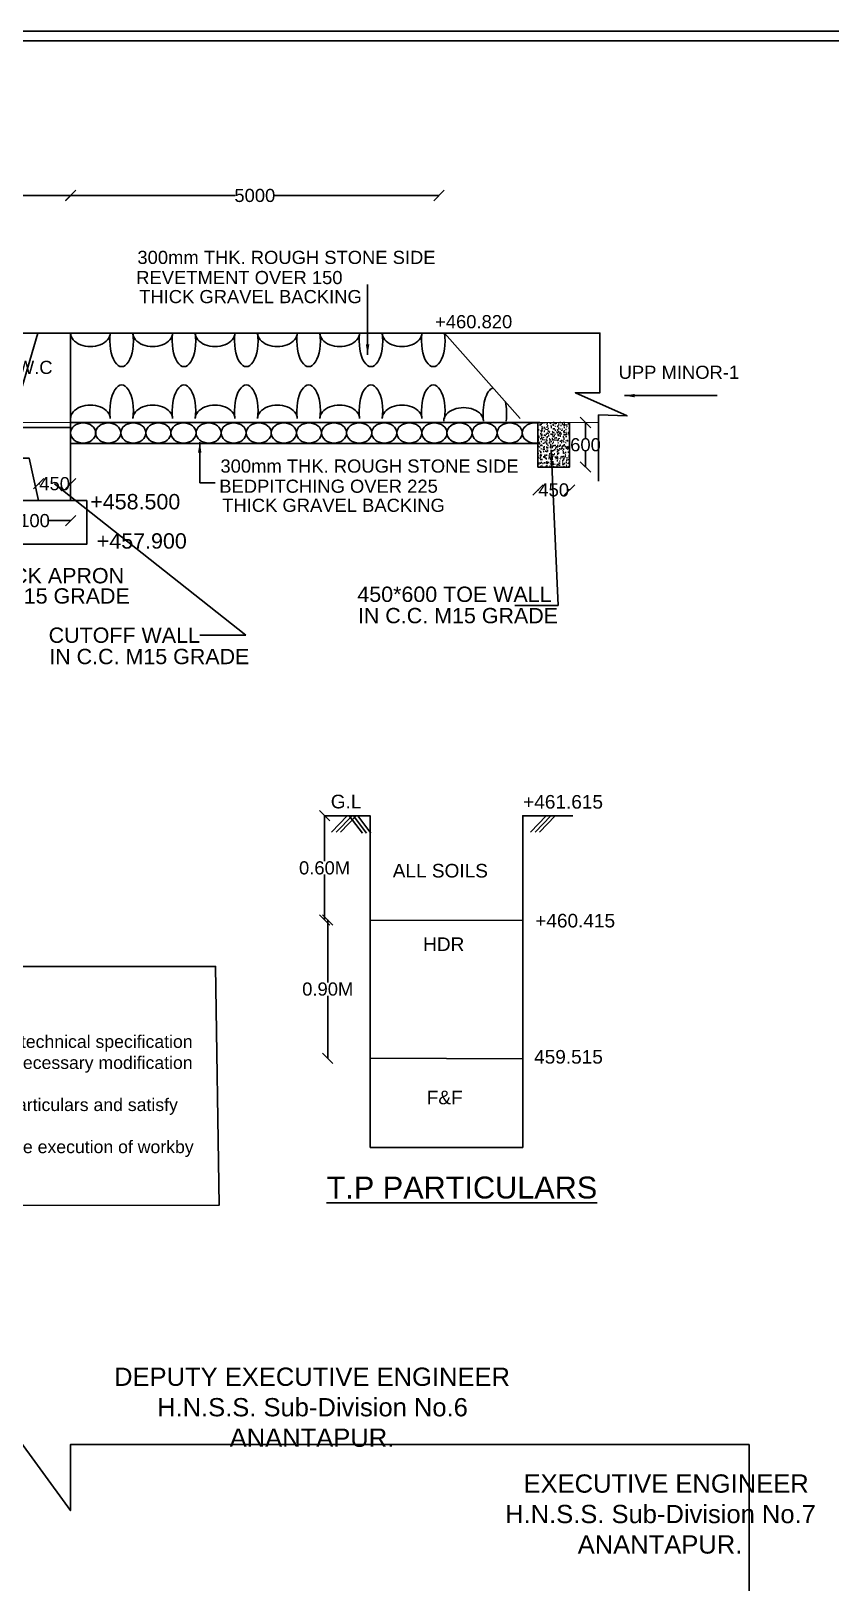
# Model space of a CAD drawing. Header units: millimetres. Extents: x 5124 to 6568637, y 2311 to 91879094.
# Drawn here: x 3503225 to 3510521, y 45947680 to 45961842 of the extents above; entities that cross this region are included whole.
import ezdxf

# ---------------------------------------------------------------- set-up
doc = ezdxf.new("R2010")
doc.units = ezdxf.units.MM
doc.header["$MEASUREMENT"] = 0
for name, color, linetype in [('DIMENSION', 7, 'Continuous'), ('DRAWING', 7, 'Continuous'), ('TEXT', 7, 'Continuous')]:
    doc.layers.add(name, color=color, linetype=linetype)
doc.styles.get("Standard").update_dxf_attribs({"font": 'arial.ttf', "height": 120})
doc.dimstyles.get("Standard").update_dxf_attribs({"dimtxt": 200, "dimasz": 110, "dimexe": 0.18, "dimexo": 0.0625, "dimgap": 0.09, "dimtad": 0, "dimtih": 1, "dimtoh": 1, "dimdec": 0, "dimzin": 0, "dimdsep": 46, "dimtxsty": 'Standard', "dimblk": 'OBLIQUE', "dimcen": 0.09, "dimse1": 1, "dimse2": 1, "dimadec": 0, "dimazin": 0, "dimtfac": 1, "dimtdec": 0, "dimtofl": 0, "dimtmove": 0, "dimatfit": 3, "dimfxl": 1, "dimtolj": 1, "dimtzin": 0, "dimarcsym": 0})

# ---------------------------------------------------------------- blocks, each defined once
blk = doc.blocks.new('_Oblique')
at = {"color": 0, "linetype": 'ByBlock', "lineweight": -2}
blk.add_line((-0.5, -0.5), (0.5, 0.5), dxfattribs=at)
blk = doc.blocks.new('*D48')
at = {"layer": 'Defpoints', "color": 0}
for p in [(3505902, 45954681), (3506317, 45954681), (3506317, 45953730)]:
    blk.add_point(p, dxfattribs=at)
at = {"layer": 'TEXT', "color": 0, "lineweight": -2}
for p, q in [((3505902, 45954681), (3505902, 45954267)), ((3505902, 45953730), (3505902, 45954144))]:
    blk.add_line(p, q, dxfattribs=at)
at = {"layer": 'TEXT', "color": 0, "lineweight": -2, "xscale": 95, "yscale": 95, "zscale": 95}
for p, rotation in [((3505902, 45954681), 90), ((3505902, 45953730), 270)]:
    blk.add_blockref('_Oblique', p, dxfattribs=dict(at, rotation=rotation))
at = {"layer": 'TEXT', "color": 0, "insert": (3505902, 45954205), "char_height": 120, "attachment_point": 5}
blk.add_mtext('\\A1;0.60M', dxfattribs=at)
blk = doc.blocks.new('*D49')
at = {"layer": 'Defpoints', "color": 0}
for p in [(3506317, 45953730), (3505931, 45952468), (3506317, 45952468)]:
    blk.add_point(p, dxfattribs=at)
at = {"layer": 'TEXT', "color": 0, "lineweight": -2}
for p, q in [((3505931, 45953730), (3505931, 45953160)), ((3505931, 45952468), (3505931, 45953038))]:
    blk.add_line(p, q, dxfattribs=at)
at = {"layer": 'TEXT', "color": 0, "lineweight": -2, "xscale": 95, "yscale": 95, "zscale": 95}
for p, rotation in [((3505931, 45953730), 90), ((3505931, 45952468), 270)]:
    blk.add_blockref('_Oblique', p, dxfattribs=dict(at, rotation=rotation))
at = {"layer": 'TEXT', "color": 0, "insert": (3505931, 45953099), "char_height": 120, "attachment_point": 5}
blk.add_mtext('\\A1;0.90M', dxfattribs=at)
blk = doc.blocks.new('*D94')
at = {"layer": 'Defpoints', "color": 0}
for p in [(3502290.5, 45960307.5), (3503585.5, 45960342), (3503585.5, 45959085)]:
    blk.add_point(p, dxfattribs=at)
at = {"layer": 'DIMENSION', "color": 0, "lineweight": -2}
for p, q in [((3502290.5, 45960342), (3502757.91, 45960342)), ((3503585.5, 45960342), (3503118.09, 45960342))]:
    blk.add_line(p, q, dxfattribs=at)
at = {"layer": 'DIMENSION', "color": 0, "lineweight": -2, "xscale": 95, "yscale": 95, "zscale": 95, "rotation": 180}
blk.add_blockref('_Oblique', (3502290.5, 45960342), dxfattribs=at)
at = {"layer": 'DIMENSION', "color": 0, "lineweight": -2, "xscale": 95, "yscale": 95, "zscale": 95}
blk.add_blockref('_Oblique', (3503585.5, 45960342), dxfattribs=at)
at = {"layer": 'DIMENSION', "color": 0, "insert": (3502938, 45960342), "char_height": 120, "attachment_point": 5}
blk.add_mtext('\\A1;2000', dxfattribs=at)
blk = doc.blocks.new('*D95')
at = {"layer": 'Defpoints', "color": 0}
for p in [(3506946, 45960341), (3503586, 45959085), (3506946, 45959085)]:
    blk.add_point(p, dxfattribs=at)
at = {"layer": 'DIMENSION', "color": 0, "lineweight": -2}
for p, q in [((3503586, 45960341), (3505087, 45960341)), ((3506946, 45960341), (3505445, 45960341))]:
    blk.add_line(p, q, dxfattribs=at)
at = {"layer": 'DIMENSION', "color": 0, "lineweight": -2, "xscale": 95, "yscale": 95, "zscale": 95, "rotation": 180}
blk.add_blockref('_Oblique', (3503586, 45960341), dxfattribs=at)
at = {"layer": 'DIMENSION', "color": 0, "lineweight": -2, "xscale": 95, "yscale": 95, "zscale": 95}
blk.add_blockref('_Oblique', (3506946, 45960341), dxfattribs=at)
at = {"layer": 'DIMENSION', "color": 0, "insert": (3505266, 45960341), "char_height": 120, "attachment_point": 5}
blk.add_mtext('\\A1;5000', dxfattribs=at)
blk = doc.blocks.new('*D96')
at = {"layer": 'Defpoints', "color": 0}
for p in [(3508136, 45958270), (3508282, 45958270), (3508136, 45957863)]:
    blk.add_point(p, dxfattribs=at)
at = {"layer": 'DIMENSION', "color": 0, "lineweight": -2}
for p, q in [((3508282, 45958270), (3508282, 45958128)), ((3508282, 45957863), (3508282, 45958005))]:
    blk.add_line(p, q, dxfattribs=at)
at = {"layer": 'DIMENSION', "color": 0, "lineweight": -2, "xscale": 95, "yscale": 95, "zscale": 95}
for p, rotation in [((3508282, 45958270), 90), ((3508282, 45957863), 270)]:
    blk.add_blockref('_Oblique', p, dxfattribs=dict(at, rotation=rotation))
at = {"layer": 'DIMENSION', "color": 0, "insert": (3508282, 45958066), "char_height": 120, "attachment_point": 5}
blk.add_mtext('\\A1;600', dxfattribs=at)
blk = doc.blocks.new('*D97')
at = {"layer": 'Defpoints', "color": 0}
for p in [(3507848, 45957863), (3508136, 45957863), (3508136, 45957654)]:
    blk.add_point(p, dxfattribs=at)
at = {"layer": 'DIMENSION', "color": 0, "lineweight": -2}
for p, q in [((3507848, 45957654), (3507857, 45957654)), ((3508136, 45957654), (3508127, 45957654))]:
    blk.add_line(p, q, dxfattribs=at)
at = {"layer": 'DIMENSION', "color": 0, "lineweight": -2, "xscale": 95, "yscale": 95, "zscale": 95, "rotation": 180}
blk.add_blockref('_Oblique', (3507848, 45957654), dxfattribs=at)
at = {"layer": 'DIMENSION', "color": 0, "lineweight": -2, "xscale": 95, "yscale": 95, "zscale": 95}
blk.add_blockref('_Oblique', (3508136, 45957654), dxfattribs=at)
at = {"layer": 'DIMENSION', "color": 0, "insert": (3507992, 45957654), "char_height": 120, "attachment_point": 5}
blk.add_mtext('\\A1;450', dxfattribs=at)
blk = doc.blocks.new('*D98')
at = {"layer": 'Defpoints', "color": 0}
for p in [(3503586, 45957711), (3503294, 45957557), (3503586, 45957557)]:
    blk.add_point(p, dxfattribs=at)
at = {"layer": 'DIMENSION', "color": 0, "lineweight": -2}
for p, q in [((3503294, 45957711), (3503305, 45957711)), ((3503586, 45957711), (3503575, 45957711))]:
    blk.add_line(p, q, dxfattribs=at)
at = {"layer": 'DIMENSION', "color": 0, "lineweight": -2, "xscale": 95, "yscale": 95, "zscale": 95, "rotation": 180}
blk.add_blockref('_Oblique', (3503294, 45957711), dxfattribs=at)
at = {"layer": 'DIMENSION', "color": 0, "lineweight": -2, "xscale": 95, "yscale": 95, "zscale": 95}
blk.add_blockref('_Oblique', (3503586, 45957711), dxfattribs=at)
at = {"layer": 'DIMENSION', "color": 0, "insert": (3503440, 45957711), "char_height": 120, "attachment_point": 5}
blk.add_mtext('\\A1;450', dxfattribs=at)
blk = doc.blocks.new('*D99')
at = {"layer": 'Defpoints', "color": 0}
for p in [(3502836, 45957557), (3503586, 45957557), (3503586, 45957374)]:
    blk.add_point(p, dxfattribs=at)
at = {"layer": 'DIMENSION', "color": 0, "lineweight": -2}
for p, q in [((3502836, 45957374), (3503037, 45957374)), ((3503586, 45957374), (3503384, 45957374))]:
    blk.add_line(p, q, dxfattribs=at)
at = {"layer": 'DIMENSION', "color": 0, "lineweight": -2, "xscale": 95, "yscale": 95, "zscale": 95, "rotation": 180}
blk.add_blockref('_Oblique', (3502836, 45957374), dxfattribs=at)
at = {"layer": 'DIMENSION', "color": 0, "lineweight": -2, "xscale": 95, "yscale": 95, "zscale": 95}
blk.add_blockref('_Oblique', (3503586, 45957374), dxfattribs=at)
at = {"layer": 'DIMENSION', "color": 0, "insert": (3503210, 45957374), "char_height": 120, "attachment_point": 5}
blk.add_mtext('\\A1;1100', dxfattribs=at)

msp = doc.modelspace()

# ---------------------------------------------------------------- hatches: boundary and pattern name
at = {"layer": 'DRAWING'}
h = msp.add_hatch(dxfattribs=at)
h.set_pattern_fill('AR-CONC,_O', color=256, scale=10)
h.set_pattern_definition([(50, (-73310.5, -2821.5), (71.72601826, -6.2752135), [7.5, -82.5]), (355, (-73310.5, -2821.5), (-13.87513336, 75.21921337), [6, -66]), (100.4514, (-73304.52, -2822.02), (57.85093817, 68.94395421), [6.374019, -70.1142112]), (46.1842, (-73310.5, -2801.5), (106.72410486, -16.55190143), [11.25, -123.75]), (96.6356, (-73301.61, -2802.88), (93.46627055, 97.4117871), [9.5610288, -105.1713]), (351.1842, (-73310.5, -2801.5), (93.46619451, 97.4118601), [9, -99]), (21, (-73300.5, -2806.5), (59.69070521, -40.26188907), [7.5, -82.5]), (326, (-73300.5, -2806.5), (24.33153319, 72.5150045), [6, -66]), (71.4514, (-73295.526, -2809.855), (84.02226286, 32.25304967), [6.374019, -70.1142112]), (37.5, (-73310.5, -2821.5), (1.215985532, 33.289385383), [0, -65.2, 0, -67, 0, -66.25]), (7.5, (-73310.5, -2821.5), (26.306953744, 39.441171188), [0, -38.2, 0, -63.7, 0, -25.25]), (327.5, (-73332.8, -2821.5), (53.382243617, -2.255487173), [0, -25, 0, -78, 0, -103.5]), (317.5, (-73342.8, -2821.5), (58.318616934, 10.010498233), [0, -32.5, 0, -51.8, 0, -73.5])])
h.paths.add_polyline_path([(3508136.5, 45958270), (3507848, 45958270), (3507848, 45957863), (3508136.5, 45957863)])

# ---------------------------------------------------------------- linework, layer by layer
for points in [[(3470047, 45961842), (3521724, 45961842), (3521724, 45927654), (3470047, 45927654)], [(3470137.5, 45961751.5), (3521633.5, 45961751.5), (3521633.5, 45927744.5), (3470137.5, 45927744.5)], [(3503585.5, 45958270), (3507848, 45958270), (3507848, 45958078.5), (3503585.5, 45958078.5)]]:
    msp.add_lwpolyline(points, close=True, dxfattribs=at)
for points in [[(3500428.5, 45958270), (3500428.5, 45958223), (3503585.5, 45958223), (3503585.5, 45958306.5), (3503585.5, 45959085), (3502290.5, 45959085), (3502290.5, 45957557), (3500536, 45957557), (3500428.5, 45957884), (3500428.5, 45958223)], [(3502835.5, 45957557), (3503286.5, 45959085)], [(3503585.5, 45959085), (3508413, 45959085), (3508413, 45958541), (3508189.5, 45958541), (3508661, 45958330.5), (3508401.5, 45958339), (3508401.5, 45957735.5)], [(3507685, 45958306.5), (3506996.5, 45959085)], [(3508136.5, 45958270), (3508136.5, 45957863), (3507848, 45957863), (3507848, 45958270)], [(3503585.5, 45958223), (3503585.5, 45957557), (3503576, 45957557)], [(3500428.5, 45957945.5), (3500951, 45957945.5), (3503206.5, 45957945.5), (3503294, 45957557), (3503576, 45957557)], [(3501297.5, 45957160), (3503734, 45957160), (3503734, 45957557)], [(3502290.5, 45957557), (3503734, 45957557)], [(3492947.5, 45948795), (3502799.5, 45948795), (3502799.5, 45949415), (3503584.5, 45948341), (3503584.5, 45948942.5), (3509773.5, 45948942.5), (3509773.5, 45930227), (3501750.5, 45930227), (3501750.5, 45929584.5), (3500679, 45930732.5), (3500679, 45930150), (3486345, 45930150)]]:
    msp.add_lwpolyline(points, dxfattribs=at)
at = {"layer": 'DRAWING', "const_width": 10}
for points in [[(3503585.5, 45958270), (3491055.5, 45958270)], [(3503585.5, 45958270), (3508401.5, 45958270)]]:
    msp.add_lwpolyline(points, dxfattribs=at)
at = {"layer": 'DRAWING'}
for centre, major_axis, ratio, start_param, end_param in [((3503766.2, 45959085), (-180.8, 0), 0.6735823, 0, 3.1415927), ((3504334.7, 45959085), (-180.8, 0), 0.6735823, 0, 3.1415927), ((3504903.2, 45959085), (-180.8, 0), 0.6735823, 0, 3.1415927), ((3505471.7, 45959085), (-180.8, 0), 0.6735823, 0, 3.1415927), ((3506040.2, 45959085), (-180.8, 0), 0.6735823, 0, 3.1415927), ((3506608.7, 45959085), (-180.8, 0), 0.6735823, 0, 3.1415927), ((3504051, 45958374.5), (0, 237.5), 0.4526316, 4.4220096, 8.1443611), ((3504619.5, 45958374.5), (0, 237.5), 0.4526316, 4.4220096, 8.1443611), ((3505188, 45958374.5), (0, 237.5), 0.4526316, 4.4220096, 8.1443611), ((3505756.5, 45958374.5), (0, 237.5), 0.4526316, 4.4220096, 8.1443611), ((3506325, 45958374.5), (0, 237.5), 0.4526316, 4.4220096, 8.1443611), ((3506893.5, 45958374.5), (0, 237.5), 0.4526316, 4.4220096, 8.1443611), ((3507455.1, 45958351.4), (0, 237.5), 0.4526316, 6.443653, 8.1443611), ((3507455.1, 45958351.4), (0, 237.5), 0.4526316, 4.4220096, 5.1766362), ((3507133.1, 45958174.2), (-114.4, 0), 0.8055046, 4.4240046, 8.142366), ((3507819.7, 45958174.2), (-114.4, 0), 0.8055046, 4.4625713, 8.1037994)]:
    msp.add_ellipse(centre, major_axis=major_axis, ratio=ratio, start_param=start_param, end_param=end_param, dxfattribs=at)
at = {"layer": 'DRAWING', "extrusion": (0, 0, -1)}
for centre, major_axis, ratio, start_param, end_param in [((3504051, 45959017), (0, -237.5), 0.4526316, 4.4220096, 8.1443611), ((3504619.5, 45959017), (0, -237.5), 0.4526316, 4.4220096, 8.1443611), ((3505188, 45959017), (0, -237.5), 0.4526316, 4.4220096, 8.1443611), ((3505756.5, 45959017), (0, -237.5), 0.4526316, 4.4220096, 8.1443611), ((3506325, 45959017), (0, -237.5), 0.4526316, 4.4220096, 8.1443611), ((3506893.5, 45959017), (0, -237.5), 0.4526316, 4.4220096, 8.1443611), ((3503766.2, 45958306.5), (-180.8, 0), 0.6735823, 0, 3.1415927), ((3504334.7, 45958306.5), (-180.8, 0), 0.6735823, 0, 3.1415927), ((3504903.2, 45958306.5), (-180.8, 0), 0.6735823, 0, 3.1415927), ((3505471.7, 45958306.5), (-180.8, 0), 0.6735823, 0, 3.1415927), ((3506040.2, 45958306.5), (-180.8, 0), 0.6735823, 0, 3.1415927), ((3506608.7, 45958306.5), (-180.8, 0), 0.6735823, 0, 3.1415927), ((3507170.3, 45958283.4), (-180.8, 0), 0.6735823, 0, 3.1415927)]:
    msp.add_ellipse(centre, major_axis=major_axis, ratio=ratio, start_param=start_param, end_param=end_param, dxfattribs=at)
at = {"layer": 'DRAWING'}
for centre in [(3503699.9, 45958174.2), (3503928.8, 45958174.2), (3504157.7, 45958174.2), (3504386.6, 45958174.2), (3504615.4, 45958174.2), (3504844.3, 45958174.2), (3505073.2, 45958174.2), (3505302.1, 45958174.2), (3505530.9, 45958174.2), (3505759.8, 45958174.2), (3505988.7, 45958174.2), (3506217.6, 45958174.2), (3506446.5, 45958174.2), (3506675.3, 45958174.2), (3506904.2, 45958174.2), (3507133.1, 45958174.2), (3507362, 45958174.2), (3507590.8, 45958174.2)]:
    msp.add_ellipse(centre, major_axis=(-114.4, 0), ratio=0.8055046, dxfattribs=at)
at = {"layer": 'TEXT'}
for points in [[(3505902.3, 45954680.8), (3506316.5, 45954680.8), (3506316.5, 45951654.5)], [(3506109.4, 45954680.8), (3505965.7, 45954530.6)], [(3506152.6, 45954680.8), (3506008.8, 45954530.6)], [(3506191.1, 45954680.8), (3506047.3, 45954530.6)], [(3506127.1, 45954680.8), (3506247, 45954521.9)], [(3506165, 45954680.8), (3506284.8, 45954521.9)], [(3506204.7, 45954680.8), (3506324.6, 45954521.9)], [(3507709.3, 45951654.5), (3507709.3, 45954680.8), (3508165.7, 45954680.8)], [(3507923.2, 45954680.8), (3507779.4, 45954530.6)], [(3507966.3, 45954680.8), (3507822.6, 45954530.6)], [(3508004.8, 45954680.8), (3507861.1, 45954530.6)], [(3506316.5, 45953729.6), (3507709.3, 45953724.6)], [(3506316.5, 45952468.4), (3507709.3, 45952463.5)], [(3506316.5, 45951654.5), (3507709.3, 45951654.5)]]:
    msp.add_lwpolyline(points, dxfattribs=at)
msp.add_lwpolyline([(3496373, 45953307), (3504908.5, 45953307), (3504942, 45951128), (3496372.5, 45951115.5)], close=True, dxfattribs=at)

# ---------------------------------------------------------------- texts
at = {"layer": 'DRAWING'}
for s, p in [('300mm THK. ROUGH STONE SIDE', (3504195, 45959716.5)), ('REVETMENT OVER 150', (3504184.4, 45959532.6)), ('THICK GRAVEL BACKING', (3504211.1, 45959358.7)), ('+460.820', (3506910, 45959129.6)), ('75 THICK W.C', (3502312.7, 45958712.8)), ('UPP MINOR-1', (3508584.4, 45958668.1)), ('300mm THK. ROUGH STONE SIDE', (3504952.4, 45957812.2)), ('BEDPITCHING OVER 225', (3504941.8, 45957628.3)), ('THICK GRAVEL BACKING', (3504968.5, 45957454.4))]:
    msp.add_text(s, height=120, dxfattribs=at).set_placement(p)
at = {"layer": 'TEXT'}
for s, height, p in [('+458.500', 140, (3503764.9, 45957477.3)), ('+457.900', 140, (3503824.4, 45957118.8)), ('450 THICK APRON ', 140, (3502356.5, 45956802)), ('IN C.C M15 GRADE', 140, (3502354.5, 45956616.9)), ('450*600 TOE WALL', 140, (3506200.8, 45956632.3)), ('IN C.C. M15 GRADE', 140, (3506206, 45956437.6)), ('CUTOFF WALL', 140, (3503385.5, 45956259)), ('IN C.C. M15 GRADE', 140, (3503390.7, 45956064.3)), ('G.L', 124.19, (3505958.6, 45954748.7)), ('+461.615', 124.19, (3507713.2, 45954746.1)), ('ALL SOILS', 124.19, (3506523.9, 45954117.7)), ('+460.415', 124.19, (3507823.6, 45953661.8)), ('HDR', 124.19, (3506801, 45953447.1)), ('459.515', 124.19, (3507813.1, 45952419.3)), ('F&F', 124.19, (3506834.1, 45952048.3)), ('%%UT.P PARTICULARS', 200, (3505920.8, 45951188.4))]:
    msp.add_text(s, height=height, dxfattribs=at).set_placement(p)
at = {"layer": 'TEXT', "attachment_point": 1}
for s, insert, char_height, width in [('{\\H1.5329x;\\LSPECIAL NOTES:-\\P\\H0.94498x;\\P\\pt2420.1;}1. The project authorities shall satisfy wheather the design and drawing proposal comply with technical specification as stipulated in the agreement condation.Any deviations noticed may be reffered to CDO for necessary modification before execution.\\P2.The project authorities shall verify the sutibality of the stracture as per approved hydraulic particulars and satisfy themselves about the sutability of the stracture.\\P3.The field authorities shall ensure the safe bearing capacity of soils at foundations level before execution of workby conducting plate load test if necessary.\\P\\ptz;4.The drain on U/S and D/S sides dhall be suitably trained to cross the canal perpendicularly.{\\H1.5329x;\\L\\P\\H0.94498x;\\P}', (3496475.4, 45953250.8), 115.2441, 8410.666), ('\\pi1063.2;DEPUTY EXECUTIVE ENGINEER\\P\\pi1455.5;H.N.S.S. Sub-Division No.6 \\P\\pi2117.7;ANANTAPUR.', (3502919, 45949645.2), 166.736, 5716.547), ('\\pi1494.2;  EXECUTIVE ENGINEER\\P\\pi1455.4;H.N.S.S. Sub-Division No.7\\P\\pi2117.7;ANANTAPUR.', (3506093.2, 45948670.7), 166.736, 5716.547)]:
    msp.add_mtext(s, dxfattribs=dict(at, insert=insert, char_height=char_height, width=width))

# ---------------------------------------------------------------- dimensions: what is measured, and where the dimension line sits
at = {"layer": 'DIMENSION'}
for base, p1, p2, text, picture, middle in [((3503585.5, 45960342), (3502290.5, 45960307.5), (3503585.5, 45959085), '2000', '*D94', (3502938, 45960342)), ((3506946.5, 45960341), (3503585.5, 45959085), (3506946.5, 45959085), '5000', '*D95', (3505266, 45960341)), ((3508136.5, 45957654), (3507848, 45957863), (3508136.5, 45957863), '450', '*D97', (3507992.2, 45957654)), ((3503585.5, 45957711), (3503294, 45957557), (3503585.5, 45957557), '450', '*D98', (3503439.8, 45957711)), ((3503585.5, 45957374.5), (3502835.5, 45957557), (3503585.5, 45957557), '1100', '*D99', (3503210.5, 45957374.5))]:
    dim = msp.add_linear_dim(base=base, p1=p1, p2=p2, text=text, dimstyle='Standard', override={"dimasz": 95, "dimarcsym": 1}, dxfattribs=at)
    dim.commit()
    dim.dimension.update_dxf_attribs({"geometry": picture, "text_midpoint": middle})
dim = msp.add_linear_dim(base=(3508282.5, 45958270), p1=(3508136.5, 45957863), p2=(3508136.5, 45958270), angle=90, text='600', dimstyle='Standard', override={"dimasz": 95, "dimarcsym": 1}, dxfattribs=at)
dim.commit()
dim.dimension.update_dxf_attribs({"geometry": '*D96', "text_midpoint": (3508282.5, 45958066.5)})
at = {"layer": 'TEXT'}
for base, p2, text, picture, middle in [((3505902.3, 45954680.8), (3506316.5, 45954680.8), '0.60M', '*D48', (3505902.3, 45954205.2)), ((3505930.9, 45952468.4), (3506316.5, 45952468.4), '0.90M', '*D49', (3505930.9, 45953099))]:
    dim = msp.add_linear_dim(base=base, p1=(3506316.5, 45953729.6), p2=p2, angle=90, text=text, dimstyle='Standard', override={"dimasz": 95, "dimarcsym": 1}, dxfattribs=at)
    dim.commit()
    dim.dimension.update_dxf_attribs({"geometry": picture, "text_midpoint": middle})

# ---------------------------------------------------------------- leaders
at = {"layer": 'DIMENSION'}
for points in [[(3508636.5, 45958515), (3509482, 45958515)], [(3504763.6, 45958089.8), (3504763.6, 45957718.5), (3504905, 45957718.5)], [(3507968, 45958021.5), (3508033.5, 45956598.5), (3507636, 45956598.5)], [(3503439.8, 45957711), (3505185, 45956329.5), (3504763.5, 45956329.5)]]:
    msp.add_leader(points, dimstyle='Standard', override={"dimasz": 95, "dimgap": 0.09, "dimtad": 0, "dimarcsym": 1}, dxfattribs=at)
at = {"layer": 'DRAWING'}
msp.add_leader([(3506294.5, 45958887), (3506294.5, 45959530.5)], dimstyle='Standard', override={"dimasz": 95, "dimgap": 0.09, "dimtad": 0, "dimarcsym": 1}, dxfattribs=at)

doc.saveas('drawing.dxf')
